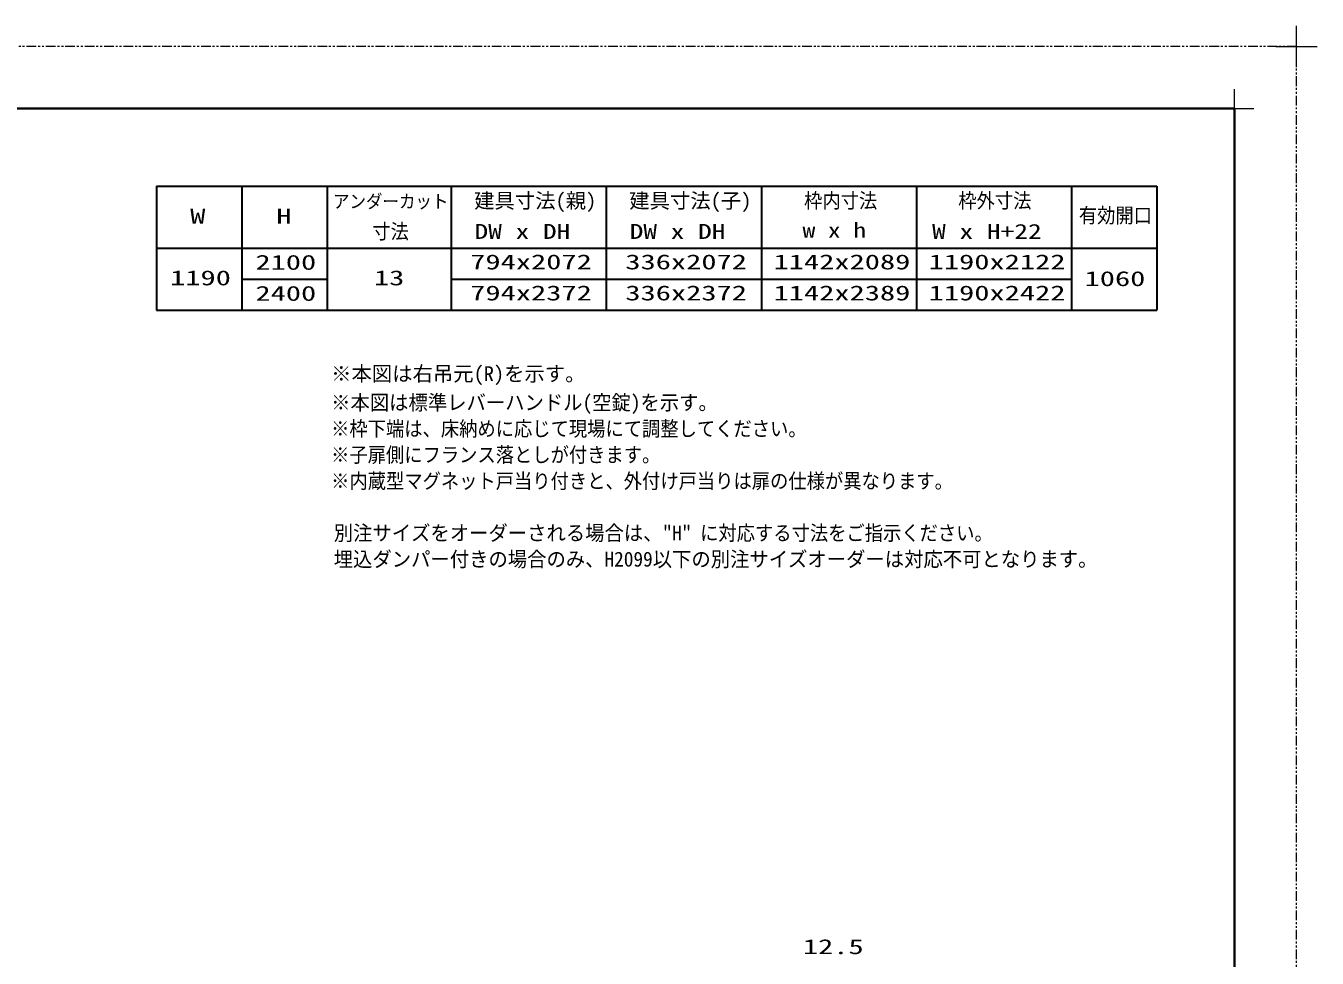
# Model space of a CAD drawing. Units: millimetres, scale not verified. Extents: x -1348 to 1306, y -607 to 607.
# Drawn here: x -432 to 400, y 7 to 607 of the extents above; entities that cross this region are included whole.
import ezdxf
from ezdxf.enums import TextEntityAlignment as Align

# ---------------------------------------------------------------- set-up
doc = ezdxf.new("R2010")
doc.units = ezdxf.units.MM
doc.header["$LTSCALE"] = 5
doc.linetypes.add('USER1', pattern=[2.5, 1.25, -0.25, 0.25, -0.25, 0.25, -0.25])
for name, color, linetype, lineweight in [('0-1_線(黄)', 2, 'Continuous', 15), ('0-3_陰線', 4, 'USER1', 9), ('0-D_線(白)', 7, 'Continuous', 30), ('1-1_寸法線', 3, 'Continuous', 13), ('1-4_DEFPOINTS', 7, 'Continuous', 5), ('1-6_図面枠', 7, 'Continuous', 35), ('1-7_一般', 7, 'Continuous', 5)]:
    doc.layers.add(name, color=color, linetype=linetype, lineweight=lineweight)
doc.styles.add('ＭＳ ゴシック', font='')
doc.styles.get('ＭＳ ゴシック').set_extended_font_data('MS Gothic')

# ---------------------------------------------------------------- blocks, each defined once
blk = doc.blocks.new('グループ-13-1')
at = {"layer": '1-7_一般'}
for p, q in [((62041.6, -14029.5), (62041.6, -13365.5)), ((61709.6, -13697.5), (62373.6, -13697.5))]:
    blk.add_line(p, q, dxfattribs=at)

msp = doc.modelspace()

# ---------------------------------------------------------------- linework, layer by layer
at = {"layer": '0-3_陰線'}
for p, q in [((387.036, 594), (-1292.964, 594)), ((387.036, -594), (387.036, 594))]:
    msp.add_line(p, q, dxfattribs=at)
at = {"layer": '0-D_線(白)'}
for p, q in [((-347.964, 504), (-347.964, 424)), ((-347.964, 504), (297.036, 504)), ((-292.964, 504), (-292.964, 424)), ((-237.964, 504), (-237.964, 424)), ((-157.964, 504), (-157.964, 424)), ((-57.964, 504), (-57.964, 424)), ((42.036, 504), (42.036, 424)), ((142.036, 504), (142.036, 424)), ((242.036, 504), (242.036, 424)), ((297.036, 504), (297.036, 424)), ((-347.964, 464), (297.036, 464)), ((-292.964, 444), (-237.964, 444)), ((-347.964, 424), (297.036, 424))]:
    msp.add_line(p, q, dxfattribs=at)
msp.add_lwpolyline([(-157.964, 444), (42.036, 444), (242.036, 444)], dxfattribs=at)
at = {"layer": '1-4_DEFPOINTS'}
for p, q in [((347.036, 541.55), (347.036, 566.45)), ((334.586, 554), (359.486, 554))]:
    msp.add_line(p, q, dxfattribs=at)
at = {"layer": '1-6_図面枠'}
msp.add_lwpolyline([(-1252.964, -554), (347.036, -554), (347.036, 554), (-1252.964, 554)], close=True, dxfattribs=at)

# ---------------------------------------------------------------- block references
at = {"layer": '0-3_陰線', "xscale": 0.04, "yscale": 0.04}
msp.add_blockref('グループ-13-1', (-2094.629, 1141.9), dxfattribs=at)

# ---------------------------------------------------------------- texts
at = {"layer": '0-1_線(黄)', "style": 'ＭＳ ゴシック'}
for s, height, width, p in [('アンダーカット', 8.659, 0.9, (-234.145, 487.275)), ('枠内寸法', 9.604, 0.9, (69.562, 487.002)), ('枠外寸法', 9.604, 0.9, (168.954, 487.002)), ('有効開口', 9.604, 0.9, (246.675, 477.449)), ('W', 9.604, 1.5, (-326.183, 476.91)), ('H', 9.604, 1.5, (-270.645, 476.91)), ('寸法', 9.604, 0.9, (-208.813, 467.122)), ('DW x DH', 9.604, 1.35, (-142.899, 467.122)), ('DW x DH', 9.604, 1.35, (-42.899, 467.122)), ('w x h', 9.621, 1.25, (68.551, 467.877)), ('W x H+22', 9.621, 1.35, (152.065, 467.122)), ('2100', 9.604, 1.5, (-284.141, 447.218)), ('794x2072', 9.604, 1.5, (-145.685, 447.491)), ('336x2072', 9.604, 1.5, (-45.685, 447.491)), ('1142x2089', 9.604, 1.5, (49.87, 447.491)), ('1190x2122', 9.604, 1.5, (149.87, 447.491)), ('1190', 9.604, 1.5, (-339.141, 437.218)), ('13', 9.604, 1.5, (-207.746, 437.218)), ('1060', 9.604, 1.5, (250.361, 436.703)), ('2400', 9.604, 1.5, (-284.141, 427.218)), ('794x2372', 9.604, 1.5, (-145.685, 427.491)), ('336x2372', 9.604, 1.5, (-45.685, 427.491)), ('1142x2389', 9.604, 1.5, (49.87, 427.491)), ('1190x2422', 9.604, 1.5, (149.87, 427.491)), ('※本図は標準レバーハンドル(空錠)を示す。', 9.621, 0.95, (-235.336, 356.884)), ('※枠下端は、床納めに応じて現場にて調整してください。', 9.604, 0.9, (-235.336, 340.036)), ('※子扉側にフランス落としが付きます。', 9.604, 0.9, (-235.336, 323.224)), ('※内蔵型マグネット戸当り付きと、外付け戸当りは扉の仕様が異なります。', 9.604, 0.9, (-235.336, 306.356)), ('別注サイズをオーダーされる場合は、"H"', 9.621, 0.95, (-233.643, 272.823)), ('に対応する寸法をご指示ください。', 9.604, 0.9, (2.548, 272.823)), ('埋込ダンパー付きの場合のみ、H2099以下の別注サイズオーダーは対応不可となります。', 9.621, 0.95, (-233.643, 255.956))]:
    msp.add_text(s, height=height, dxfattribs=dict(at, width=width)).set_placement(p, align=Align.BOTTOM_LEFT)
for s, p in [('建具寸法(親)', (-143.15, 486.927)), ('建具寸法(子)', (-43.15, 486.927)), ('※本図は右吊元(R)を示す。', (-235.336, 375.456))]:
    msp.add_text(s, height=9.621, dxfattribs=at).set_placement(p, align=Align.BOTTOM_LEFT)
at = {"layer": '1-1_寸法線', "style": 'ＭＳ ゴシック', "width": 1.5}
msp.add_text('12.5', height=9.604, dxfattribs=at).set_placement((68.774, 6.277), align=Align.BOTTOM_LEFT)

doc.saveas('drawing.dxf')
